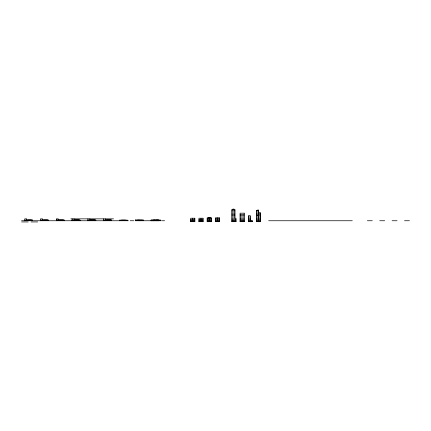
<?xml version="1.0" encoding="UTF-8"?>
<svg xmlns="http://www.w3.org/2000/svg" width="431" height="431" viewBox="0 0 431 431"><rect width="100%" height="100%" fill="white"/><g stroke="black" fill="none" stroke-linecap="round" stroke-linejoin="round"><path stroke-width="0.65" d="M151.06 220.069L160.709 220.058L160.709 220.629L153.808 220.629L153.808 220.058M258.616 210.328L256.558 210.328L256.558 221.696L260.674 221.696L260.674 212.855L258.616 212.855M231.867 210.646L234.954 210.646M256.558 210.646L258.616 210.646M231.867 211.907L234.954 211.907M256.558 211.907L258.616 211.907M231.867 213.173L234.954 213.173M256.558 213.173L260.674 213.173M231.867 214.433L234.954 214.433M240.099 214.433L244.215 214.433M256.558 214.433L260.674 214.433M256.558 215.381L258.616 215.381M231.867 215.694L234.954 215.694M240.099 215.694L244.215 215.694M256.558 215.694L260.674 215.694M231.867 216.96L234.954 216.96M240.099 216.96L244.215 216.96M248.331 216.96L250.384 216.96M256.558 216.96L260.674 216.96M207.176 218.221L211.292 218.221M215.408 218.221L219.524 218.221M231.867 218.221L235.983 218.221L235.983 221.696L231.867 221.696L231.867 209.38L234.954 209.38L234.954 218.221M240.099 218.221L244.215 218.221M248.331 218.221L250.384 218.221M256.558 218.221L260.674 218.221M70.873 218.856L113.536 218.856M190.717 219.487L194.834 219.487M198.95 219.487L203.066 219.487M207.176 219.487L211.292 219.487M215.408 219.487L219.524 219.487M231.867 219.487L235.983 219.487M240.099 219.487L244.215 219.487M248.331 219.487L250.384 219.487M256.558 219.487L260.674 219.487M27.697 219.993L31.49 219.993M43.488 219.993L47.599 219.993M59.273 219.993L63.362 219.993M74.946 219.993L79.153 219.993M90.725 219.993L94.965 219.993M106.403 219.993L110.993 219.993M156.275 219.966L158.349 219.966M24.745 220.09L32.643 220.09L32.643 220.747M40.536 220.09L48.428 220.09L48.428 220.747M56.326 220.09L64.219 220.09L64.219 220.747M121.456 220.09L125.399 220.09M135.269 220.09L143.162 220.09M26.722 220.117L32.643 220.117M42.507 220.117L48.428 220.117M56.326 220.117L64.219 220.117M74.089 220.117L80.01 220.117M89.874 220.117L95.795 220.117M105.665 220.117L111.586 220.117M135.269 220.144L143.162 220.117M21.55 220.747L128.416 220.747M130.189 220.747L133.793 220.747M161.135 220.747L135.269 220.747L135.269 220.031M161.948 220.747L164.62 220.747M190.717 220.747L194.834 220.747M198.95 220.747L203.066 220.747M207.176 220.747L211.292 220.747M215.408 220.747L219.524 220.747M231.867 220.747L235.983 220.747M240.099 220.747L244.215 220.747M248.331 220.747L252.442 220.747L252.442 221.696L248.331 221.696L248.331 215.694L250.384 215.694L250.384 220.747M256.558 220.747L260.674 220.747M268.632 220.747L352.294 220.747M367.347 220.747L372.298 220.747M379.733 220.747L384.684 220.747M392.113 220.747L397.064 220.747M404.499 220.747L409.45 220.747M190.717 221.065L194.834 221.065M198.95 221.065L203.066 221.065M207.176 221.065L211.292 221.065M215.408 221.065L219.524 221.065M231.867 221.065L235.983 221.065M240.099 221.065L244.215 221.065M248.331 221.065L252.442 221.065M256.558 221.065L260.674 221.065M190.717 221.378L194.834 221.378M198.95 221.378L203.066 221.378M207.176 221.378L211.292 221.378M215.408 221.378L219.524 221.378M231.867 221.378L235.983 221.378M240.099 221.378L244.215 221.378M248.331 221.378L252.442 221.378M256.558 221.378L260.674 221.378M21.598 221.933L28.23 221.933M31.07 221.933L37.702 221.933M258.616 220.747L258.616 210.01L257.587 210.01L257.587 210.328M258.616 221.065L258.616 221.696M250.384 221.065L250.384 221.696M242.157 221.065L242.157 221.696M233.925 209.38L233.925 209.067L232.896 209.067L232.896 209.38M233.925 221.065L233.925 221.696M217.466 217.908L217.466 220.747M217.466 221.065L217.466 221.696M210.263 217.908L210.263 217.59L208.205 217.59L208.205 217.908M209.234 217.908L209.234 220.747M209.234 221.065L209.234 221.696M201.008 218.221L201.008 220.747M201.008 221.065L201.008 221.696M192.776 218.221L192.776 220.747M192.776 221.065L192.776 221.696M155.532 220.058L153.808 219.966L153.808 220.629M143.162 220.031L143.162 220.747M141.19 220.09L141.19 220.747M140.452 220.09L140.452 220.747M139.956 220.117L139.956 220.747M139.639 220.031L139.639 220.747M138.798 220.031L138.798 220.747M138.475 220.117L138.475 220.747M137.985 220.09L137.985 220.747M137.241 220.09L137.241 220.747M127.377 220.747L127.377 220.117L119.479 220.117L119.479 220.747M111.586 220.747L111.586 220.09L103.693 220.09L103.693 220.747L103.693 218.856M105.665 218.856L105.665 220.747M95.795 220.747L95.795 220.09L87.902 220.09L87.902 220.747L87.902 218.856M89.874 218.856L89.874 220.747M80.01 220.747L80.01 220.09L72.112 220.09L72.112 220.747L72.112 218.856M74.089 218.856L74.089 220.747M58.298 220.747L58.298 218.856L56.326 218.856L56.326 220.747M42.507 220.747L42.507 218.856L40.536 218.856L40.536 220.747M26.722 220.747L26.722 218.856L24.745 218.856L24.745 220.747M244.215 213.173L240.099 213.173L240.099 221.696L244.215 221.696L244.215 213.173M211.292 217.908L207.176 217.908L207.176 221.696L211.292 221.696L211.292 217.908M219.524 217.908L215.408 217.908L215.408 221.696L219.524 221.696L219.524 217.908M194.834 218.221L190.717 218.221L190.717 221.696L194.834 221.696L194.834 218.221M203.066 218.221L198.95 218.221L198.95 221.696L203.066 221.696L203.066 218.221M158.953 220.117L151.06 220.117L151.06 220.747L158.953 220.737L158.953 220.117"/></g></svg>
